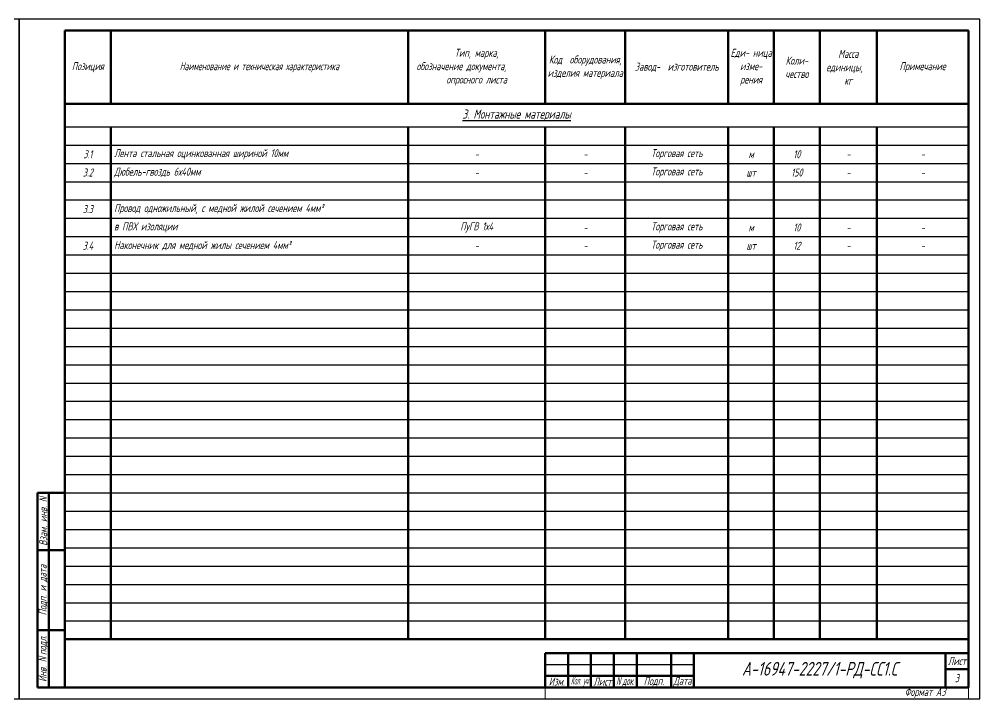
# Model space of a CAD drawing. Header units: millimetres. Extents: x 1337 to 3609, y 1874 to 2523.
# Drawn here: x 2177.3 to 2597.3, y 1899.4 to 2196.4 of the extents above; entities that cross this region are included whole.
import ezdxf

# ---------------------------------------------------------------- set-up
doc = ezdxf.new("R2010")
doc.units = ezdxf.units.MM
doc.layers.get('Defpoints').update_dxf_attribs({"color": 33})
for name, color, linetype, lineweight in [('Рамка толстая', 7, 'Continuous', 60), ('Рамка тонкая', 5, 'Continuous', 25), ('Спецификация', 9, 'Continuous', 25), ('Штампы', 252, 'Continuous', 25)]:
    doc.layers.add(name, color=color, linetype=linetype, lineweight=lineweight)
doc.styles.add('Simplex', font='simplex.shx', dxfattribs={"width": 0.7, "oblique": 15})

# ---------------------------------------------------------------- blocks, each defined once
blk = doc.blocks.new('A$C64336E77')
at = {"layer": 'Рамка толстая'}
for p, q in [((20, 5), (20, 292)), ((20, 292), (415, 292)), ((415, 292), (415, 5)), ((20, 5), (415, 5))]:
    blk.add_line(p, q, dxfattribs=at)
at = {"layer": 'Рамка тонкая'}
for p, q in [((0, 297), (0, 0)), ((420, 297), (0, 297)), ((420, 0), (420, 297)), ((0, 0), (420, 0))]:
    blk.add_line(p, q, dxfattribs=at)
blk = doc.blocks.new('*T23')
at = {"layer": 'Штампы', "color": 0, "linetype": 'ByBlock', "lineweight": 60, "transparency": 16777216}
for p, q in [((0, 0), (0, 85)), ((0, 85), (12, 85)), ((5, 0), (5, 85)), ((12, 0), (12, 85)), ((0, 60), (12, 60)), ((0, 25), (12, 25)), ((0, 0), (12, 0))]:
    blk.add_line(p, q, dxfattribs=at)
at = {"layer": 'Штампы', "color": 2, "transparency": 16777216, "char_height": 3.5, "attachment_point": 5, "rotation": 90, "style": 'Simplex'}
for s, insert, width in [('{\\W0.6;Взам. инв. \\Q15;N}', (2.5, 72.5), 25), ('Подп. и дата', (2.5, 42.5), 35), ('{\\W0.6;Инв. \\Q15;N\\fArial|b0|i0|c0|p34;\\Q15; \\Fsimplex|c204;подл.}', (2.5, 12.5), 25)]:
    blk.add_mtext(s, dxfattribs=dict(at, insert=insert, width=width))
blk = doc.blocks.new('*T24')
at = {"layer": 'Defpoints', "color": 8, "linetype": 'ByBlock', "lineweight": 0, "transparency": 16777216}
for p, q in [((0, -15), (0, -20)), ((185, -15), (185, -20)), ((0, -20), (185, -20))]:
    blk.add_line(p, q, dxfattribs=at)
at = {"layer": 'Штампы', "color": 0, "linetype": 'ByBlock', "lineweight": 60, "transparency": 16777216}
for p, q in [((0, 0), (185, 0)), ((0, 0), (0, -15)), ((10, 0), (10, -15)), ((20, 0), (20, -15)), ((30, 0), (30, -15)), ((40, 0), (40, -15)), ((55, 0), (55, -15)), ((65, 0), (65, -15)), ((175, 0), (175, -15)), ((185, 0), (185, -15)), ((175, -7), (185, -7)), ((0, -10), (65, -10)), ((0, -15), (185, -15))]:
    blk.add_line(p, q, dxfattribs=at)
at = {"layer": 'Штампы', "color": 5, "linetype": 'ByBlock', "lineweight": 25, "transparency": 16777216}
blk.add_line((0, -5), (65, -5), dxfattribs=at)
at = {"layer": 'Штампы', "color": 2, "transparency": 16777216, "style": 'Simplex'}
for s, insert, char_height, width, attachment_point in [('А-16947-2227/1-РД-СС1.С', (120, -7.5), 6, 110, 5), ('{\\W0.6;Лист}', (180, -3.5), 3.5, 10, 5), ('{\\W0.6;Изм.}', (5, -12.5), 3.5, 10, 5), ('{\\W0.4;Кол. уч}', (15, -12.5), 3.5, 10, 5), ('{\\W0.6;Лист}', (25, -12.5), 3.5, 10, 5), ('{\\Q15;\\W0.5;N\\fArial|b0|i0|c0|p34;\\Q15; \\Fsimplex|c204;док.}', (35, -12.5), 3.5, 10, 5), ('{\\W0.6;Подп.}', (47.5, -12.5), 3.5, 15, 5), ('{\\W0.6;Дата}', (60, -12.5), 3.5, 10, 5), ('3', (180, -11), 3.5, 10, 5), ('Формат А3', (175, -17.5), 3.5, 165, 6)]:
    blk.add_mtext(s, dxfattribs=dict(at, insert=insert, char_height=char_height, width=width, attachment_point=attachment_point))
blk = doc.blocks.new('*T26')
at = {"layer": 'Спецификация', "color": 0, "linetype": 'ByBlock', "lineweight": 60, "transparency": 16777216}
for p, q in [((0, 0), (395, 0)), ((0, 0), (0, -266)), ((20, 0), (20, -32)), ((150, 0), (150, -32)), ((210, 0), (210, -32)), ((245, 0), (245, -32)), ((290, 0), (290, -32)), ((310, 0), (310, -32)), ((330, 0), (330, -32)), ((355, 0), (355, -32)), ((395, 0), (395, -266)), ((0, -32), (395, -32)), ((20, -42), (20, -266)), ((150, -42), (150, -266)), ((210, -42), (210, -266)), ((245, -42), (245, -266)), ((290, -42), (290, -266)), ((310, -42), (310, -266)), ((330, -42), (330, -266)), ((355, -42), (355, -266)), ((0, -266), (395, -266))]:
    blk.add_line(p, q, dxfattribs=at)
at = {"layer": 'Спецификация', "color": 5, "linetype": 'ByBlock', "lineweight": -2, "transparency": 16777216}
for p, q in [((0, -42), (395, -42)), ((0, -50), (395, -50)), ((0, -58), (395, -58)), ((0, -66), (395, -66)), ((0, -74), (395, -74)), ((0, -82), (395, -82)), ((0, -90), (395, -90)), ((0, -98), (395, -98)), ((0, -106), (395, -106)), ((0, -114), (395, -114)), ((0, -122), (395, -122)), ((0, -130), (395, -130)), ((0, -138), (395, -138)), ((0, -146), (395, -146)), ((0, -154), (395, -154)), ((0, -162), (395, -162)), ((0, -170), (395, -170)), ((0, -178), (395, -178)), ((0, -186), (395, -186)), ((0, -194), (395, -194)), ((0, -202), (395, -202)), ((0, -210), (395, -210)), ((0, -218), (395, -218)), ((0, -226), (395, -226)), ((0, -234), (395, -234)), ((0, -242), (395, -242)), ((0, -250), (395, -250)), ((0, -258), (395, -258))]:
    blk.add_line(p, q, dxfattribs=at)
at = {"layer": 'Спецификация', "color": 2, "transparency": 16777216, "style": 'Simplex'}
for s, insert, char_height, width, attachment_point in [('Тип, марка,\\Pобозначение документа,         опросного листа', (180, -16), 3.5, 60, 5), ('{\\C2;Еди- ница изме- рения}', (300, -16), 3.5, 20, 5), ('Код  оборудования, изделия материала', (227.5, -16), 3.5, 35, 5), ('Масса единицы,   кг', (342.5, -16), 3.5, 25, 5), ('{\\C2;Позиция}', (10, -16), 3.5, 20, 5), ('{\\Fgost|c204;\\Q15;\\C2;Наименование и техническая характеристика}', (85, -16), 3.5, 130, 5), ('Завод-  изготовитель', (267.5, -16), 3.5, 45, 5), ('{\\C2;Коли- чество}', (320, -16), 3.5, 20, 5), ('{\\C2;Примечание}', (375, -16), 3.5, 40, 5), ('{\\L3. Монтажные материалы}', (197.5, -37), 4, 395, 5), ('3.1', (10, -54), 3.5, 20, 5), ('Лента стальная оцинкованная шириной 10мм', (21.5, -54), 3.5, 127, 4), ('-', (180, -54), 3.5, 60, 5), ('-', (227.5, -54), 3.5, 35, 5), ('Торговая сеть', (267.5, -54), 3.5, 45, 5), ('м', (300, -54), 3.5, 20, 5), ('10', (320, -54), 3.5, 20, 5), ('-', (342.5, -54), 3.5, 25, 5), ('-', (375, -54), 3.5, 40, 5), ('3.2', (10, -62), 3.5, 20, 5), ('Дюбель-гвоздь 6х40мм', (21.5, -62), 3.5, 127, 4), ('-', (180, -62), 3.5, 60, 5), ('-', (227.5, -62), 3.5, 35, 5), ('Торговая сеть', (267.5, -62), 3.5, 45, 5), ('шт', (300, -62), 3.5, 20, 5), ('150', (320, -62), 3.5, 20, 5), ('-', (342.5, -62), 3.5, 25, 5), ('-', (375, -62), 3.5, 40, 5), ('3.3', (10, -78), 3.5, 20, 5), ('Провод одножильный, с медной жилой сечением 4мм²', (21.5, -78), 3.5, 127, 4), ('в ПВХ изоляции', (21.5, -86), 3.5, 127, 4), ('ПуГВ 1х4', (180, -86), 3.5, 60, 5), ('Торговая сеть', (267.5, -86), 3.5, 45, 5), ('-', (227.5, -86), 3.5, 35, 5), ('м', (300, -86), 3.5, 20, 5), ('10', (320, -86), 3.5, 20, 5), ('-', (342.5, -86), 3.5, 25, 5), ('-', (375, -86), 3.5, 40, 5), ('3.4', (10, -94), 3.5, 20, 5), ('Наконечник для медной жилы сечением 4мм²', (21.5, -94), 3.5, 127, 4), ('Торговая сеть', (267.5, -94), 3.5, 45, 5), ('12', (320, -94), 3.5, 20, 5), ('-', (180, -94), 3.5, 60, 5), ('-', (227.5, -94), 3.5, 35, 5), ('шт', (300, -94), 3.5, 20, 5), ('-', (342.5, -94), 3.5, 25, 5), ('-', (375, -94), 3.5, 40, 5)]:
    blk.add_mtext(s, dxfattribs=dict(at, insert=insert, char_height=char_height, width=width, attachment_point=attachment_point))

msp = doc.modelspace()

# ---------------------------------------------------------------- block references
for name, p in [('A$C64336E77', (1757.33, 1899.37)), ('A$C64336E77', (2177.33, 1899.37)), ('*T26', (2197.33, 2191.37)), ('*T23', (2185.33, 1904.37)), ('*T24', (2407.33, 1919.37))]:
    msp.add_blockref(name, p)

doc.saveas('drawing.dxf')
